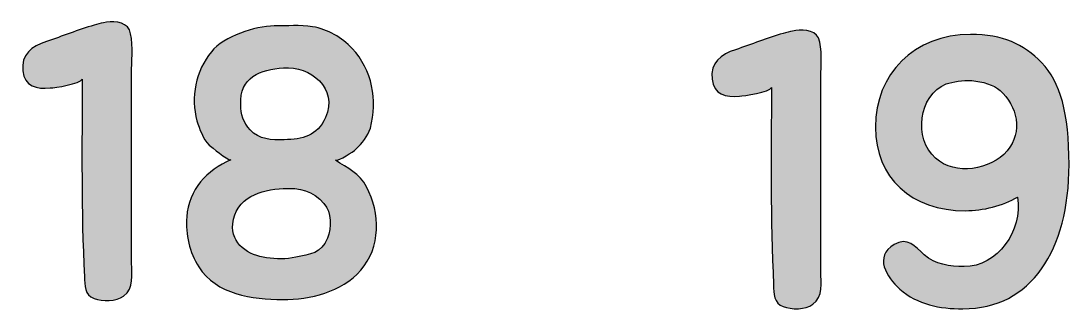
# Model space of a CAD drawing. Header units: millimetres. Extents: x 28 to 183, y 96 to 201.
# Drawn here: x 87.37 to 100.98, y 110.41 to 114.16 of the extents above; entities that cross this region are included whole.
import ezdxf

# ---------------------------------------------------------------- set-up
doc = ezdxf.new("R2010")
doc.units = ezdxf.units.MM
doc.header["$MEASUREMENT"] = 0
doc.layers.add('Layer 1', color=7, linetype='Continuous', lineweight=0)

# ---------------------------------------------------------------- blocks, each defined once
blk = doc.blocks.new('Block_0')
at = {"layer": 'Layer 1', "true_color": 0x010101, "transparency": 33554687}
h = blk.add_hatch(color=18, dxfattribs=at)
h.dxf.hatch_style = 2
edge = h.paths.add_edge_path()
edge.add_spline(control_points=[(88.438, 114.139), (88.537, 114.164), (88.72, 114.164), (88.774, 114.05), (88.828, 113.917), (88.804, 113.684), (88.804, 113.541), (88.804, 113.541), (88.804, 111.016), (88.804, 111.016), (88.804, 110.878), (88.838, 110.69), (88.7, 110.591), (88.606, 110.517), (88.423, 110.522), (88.315, 110.561), (88.196, 110.601), (88.191, 110.734), (88.191, 110.843), (88.146, 111.708), (88.161, 112.528), (88.161, 113.408), (88.141, 113.348), (87.801, 113.294), (87.746, 113.294), (87.573, 113.274), (87.41, 113.314), (87.39, 113.516), (87.366, 113.724), (87.504, 113.837), (87.697, 113.897), (87.904, 113.966), (88.107, 114.05), (88.315, 114.109), (88.359, 114.119), (88.398, 114.134), (88.438, 114.139)], knot_values=[0, 0, 0, 0, 1, 1, 1, 2, 2, 2, 3, 3, 3, 4, 4, 4, 5, 5, 5, 6, 6, 6, 7, 7, 7, 8, 8, 8, 9, 9, 9, 10, 10, 10, 11, 11, 11, 12, 12, 12, 12], degree=3, periodic=0)
h = blk.add_hatch(color=18, dxfattribs=at)
h.dxf.hatch_style = 2
edge = h.paths.add_edge_path()
edge.add_spline(control_points=[(89.677, 110.972), (89.553, 111.159), (89.504, 111.391), (89.519, 111.619), (89.549, 111.975), (89.781, 112.227), (90.092, 112.36), (90.038, 112.36), (89.845, 112.523), (89.81, 112.553), (89.731, 112.637), (89.687, 112.76), (89.652, 112.869), (89.569, 113.166), (89.637, 113.521), (89.84, 113.763), (90.008, 113.971), (90.404, 114.094), (90.655, 114.099), (90.824, 114.099), (90.992, 114.114), (91.155, 114.089), (91.357, 114.055), (91.535, 113.951), (91.669, 113.808), (91.931, 113.521), (92.005, 113.141), (91.906, 112.77), (91.871, 112.666), (91.802, 112.577), (91.718, 112.498), (91.683, 112.469), (91.501, 112.345), (91.451, 112.355), (91.609, 112.256), (91.767, 112.182), (91.856, 112.009), (92.039, 111.673), (92.039, 111.219), (91.782, 110.927), (91.53, 110.64), (91.125, 110.547), (90.764, 110.547), (90.374, 110.547), (89.904, 110.611), (89.677, 110.972)], knot_values=[0, 0, 0, 0, 1, 1, 1, 2, 2, 2, 3, 3, 3, 4, 4, 4, 5, 5, 5, 6, 6, 6, 7, 7, 7, 8, 8, 8, 9, 9, 9, 10, 10, 10, 11, 11, 11, 12, 12, 12, 13, 13, 13, 14, 14, 14, 15, 15, 15, 15], degree=3, periodic=0)
edge = h.paths.add_edge_path()
edge.add_spline(control_points=[(90.117, 111.53), (90.092, 111.268), (90.329, 111.115), (90.557, 111.09), (90.68, 111.07), (90.814, 111.07), (90.937, 111.095), (91.12, 111.134), (91.273, 111.144), (91.347, 111.342), (91.407, 111.481), (91.402, 111.683), (91.303, 111.792), (91.159, 111.965), (90.987, 111.999), (90.774, 111.989), (90.483, 111.975), (90.156, 111.876), (90.117, 111.53)], knot_values=[0, 0, 0, 0, 1, 1, 1, 2, 2, 2, 3, 3, 3, 4, 4, 4, 5, 5, 5, 6, 6, 6, 6], degree=3, periodic=0)
edge.add_line((90.117, 111.53), (90.117, 111.53))
edge = h.paths.add_edge_path()
edge.add_spline(control_points=[(90.221, 113.077), (90.226, 112.953), (90.25, 112.844), (90.344, 112.75), (90.458, 112.622), (90.626, 112.617), (90.784, 112.622), (91.026, 112.622), (91.214, 112.671), (91.323, 112.909), (91.491, 113.294), (91.125, 113.581), (90.779, 113.556), (90.473, 113.536), (90.206, 113.432), (90.221, 113.077)], knot_values=[0, 0, 0, 0, 1, 1, 1, 2, 2, 2, 3, 3, 3, 4, 4, 4, 5, 5, 5, 5], degree=3, periodic=0)
edge.add_line((90.221, 113.077), (90.221, 113.077))
h = blk.add_hatch(color=18, dxfattribs=at)
h.dxf.hatch_style = 2
edge = h.paths.add_edge_path()
edge.add_spline(control_points=[(97.393, 114.033), (97.492, 114.057), (97.675, 114.057), (97.729, 113.944), (97.784, 113.81), (97.759, 113.578), (97.759, 113.435), (97.759, 113.435), (97.759, 110.91), (97.759, 110.91), (97.759, 110.771), (97.794, 110.584), (97.655, 110.485), (97.561, 110.411), (97.378, 110.416), (97.27, 110.455), (97.151, 110.495), (97.146, 110.628), (97.146, 110.737), (97.102, 111.601), (97.117, 112.422), (97.117, 113.301), (97.097, 113.242), (96.756, 113.188), (96.701, 113.188), (96.528, 113.168), (96.366, 113.208), (96.346, 113.41), (96.321, 113.618), (96.459, 113.731), (96.652, 113.791), (96.86, 113.86), (97.062, 113.944), (97.27, 114.003), (97.314, 114.013), (97.354, 114.028), (97.393, 114.033)], knot_values=[0, 0, 0, 0, 1, 1, 1, 2, 2, 2, 3, 3, 3, 4, 4, 4, 5, 5, 5, 6, 6, 6, 7, 7, 7, 8, 8, 8, 9, 9, 9, 10, 10, 10, 11, 11, 11, 12, 12, 12, 12], degree=3, periodic=0)
h = blk.add_hatch(color=18, dxfattribs=at)
h.dxf.hatch_style = 2
edge = h.paths.add_edge_path()
edge.add_spline(control_points=[(98.786, 110.682), (98.613, 110.84), (98.445, 111.102), (98.712, 111.261), (98.885, 111.364), (98.983, 111.236), (99.102, 111.127), (99.25, 111.004), (99.433, 110.974), (99.621, 110.974), (100.056, 110.974), (100.382, 111.438), (100.317, 111.878), (100.125, 111.765), (99.863, 111.7), (99.64, 111.7), (98.934, 111.7), (98.469, 112.125), (98.469, 112.787), (98.469, 113.474), (98.968, 113.988), (99.705, 113.988), (100.125, 113.988), (100.391, 113.865), (100.629, 113.623), (100.871, 113.366), (100.985, 112.98), (100.985, 112.298), (100.985, 111.186), (100.495, 110.426), (99.606, 110.426), (99.305, 110.426), (99.018, 110.48), (98.786, 110.682)], knot_values=[0, 0, 0, 0, 1, 1, 1, 2, 2, 2, 3, 3, 3, 4, 4, 4, 5, 5, 5, 6, 6, 6, 7, 7, 7, 8, 8, 8, 9, 9, 9, 10, 10, 10, 11, 11, 11, 11], degree=3, periodic=0)
edge = h.paths.add_edge_path()
edge.add_spline(control_points=[(99.389, 113.346), (99.028, 113.203), (98.963, 112.634), (99.25, 112.382), (99.507, 112.15), (99.967, 112.229), (100.179, 112.476), (100.391, 112.723), (100.308, 113.064), (100.09, 113.262), (100.001, 113.336), (99.863, 113.376), (99.72, 113.39), (99.601, 113.395), (99.477, 113.376), (99.389, 113.346)], knot_values=[0, 0, 0, 0, 1, 1, 1, 2, 2, 2, 3, 3, 3, 4, 4, 4, 5, 5, 5, 5], degree=3, periodic=0)
edge.add_line((99.389, 113.346), (99.389, 113.346))
at = {"layer": 'Layer 1', "color": 18, "lineweight": 25, "true_color": 0x010101}
for points, knots in [([(88.438, 114.139), (88.537, 114.164), (88.72, 114.164), (88.774, 114.05), (88.828, 113.917), (88.804, 113.684), (88.804, 113.541), (88.804, 113.541), (88.804, 111.016), (88.804, 111.016), (88.804, 110.878), (88.838, 110.69), (88.7, 110.591), (88.606, 110.517), (88.423, 110.522), (88.315, 110.561), (88.196, 110.601), (88.191, 110.734), (88.191, 110.843), (88.146, 111.708), (88.161, 112.528), (88.161, 113.408), (88.141, 113.348), (87.801, 113.294), (87.746, 113.294), (87.573, 113.274), (87.41, 113.314), (87.39, 113.516), (87.366, 113.724), (87.504, 113.837), (87.697, 113.897), (87.904, 113.966), (88.107, 114.05), (88.315, 114.109), (88.359, 114.119), (88.398, 114.134), (88.438, 114.139)], [0, 0, 0, 0, 1, 1, 1, 2, 2, 2, 3, 3, 3, 4, 4, 4, 5, 5, 5, 6, 6, 6, 7, 7, 7, 8, 8, 8, 9, 9, 9, 10, 10, 10, 11, 11, 11, 12, 12, 12, 12]), ([(89.677, 110.972), (89.553, 111.159), (89.504, 111.391), (89.519, 111.619), (89.549, 111.975), (89.781, 112.227), (90.092, 112.36), (90.038, 112.36), (89.845, 112.523), (89.81, 112.553), (89.731, 112.637), (89.687, 112.76), (89.652, 112.869), (89.569, 113.166), (89.637, 113.521), (89.84, 113.763), (90.008, 113.971), (90.404, 114.094), (90.655, 114.099), (90.824, 114.099), (90.992, 114.114), (91.155, 114.089), (91.357, 114.055), (91.535, 113.951), (91.669, 113.808), (91.931, 113.521), (92.005, 113.141), (91.906, 112.77), (91.871, 112.666), (91.802, 112.577), (91.718, 112.498), (91.683, 112.469), (91.501, 112.345), (91.451, 112.355), (91.609, 112.256), (91.767, 112.182), (91.856, 112.009), (92.039, 111.673), (92.039, 111.219), (91.782, 110.927), (91.53, 110.64), (91.125, 110.547), (90.764, 110.547), (90.374, 110.547), (89.904, 110.611), (89.677, 110.972)], [0, 0, 0, 0, 1, 1, 1, 2, 2, 2, 3, 3, 3, 4, 4, 4, 5, 5, 5, 6, 6, 6, 7, 7, 7, 8, 8, 8, 9, 9, 9, 10, 10, 10, 11, 11, 11, 12, 12, 12, 13, 13, 13, 14, 14, 14, 15, 15, 15, 15]), ([(97.393, 114.033), (97.492, 114.057), (97.675, 114.057), (97.729, 113.944), (97.784, 113.81), (97.759, 113.578), (97.759, 113.435), (97.759, 113.435), (97.759, 110.91), (97.759, 110.91), (97.759, 110.771), (97.794, 110.584), (97.655, 110.485), (97.561, 110.411), (97.378, 110.416), (97.27, 110.455), (97.151, 110.495), (97.146, 110.628), (97.146, 110.737), (97.102, 111.601), (97.117, 112.422), (97.117, 113.301), (97.097, 113.242), (96.756, 113.188), (96.701, 113.188), (96.528, 113.168), (96.366, 113.208), (96.346, 113.41), (96.321, 113.618), (96.459, 113.731), (96.652, 113.791), (96.86, 113.86), (97.062, 113.944), (97.27, 114.003), (97.314, 114.013), (97.354, 114.028), (97.393, 114.033)], [0, 0, 0, 0, 1, 1, 1, 2, 2, 2, 3, 3, 3, 4, 4, 4, 5, 5, 5, 6, 6, 6, 7, 7, 7, 8, 8, 8, 9, 9, 9, 10, 10, 10, 11, 11, 11, 12, 12, 12, 12]), ([(98.786, 110.682), (98.613, 110.84), (98.445, 111.102), (98.712, 111.261), (98.885, 111.364), (98.983, 111.236), (99.102, 111.127), (99.25, 111.004), (99.433, 110.974), (99.621, 110.974), (100.056, 110.974), (100.382, 111.438), (100.317, 111.878), (100.125, 111.765), (99.863, 111.7), (99.64, 111.7), (98.934, 111.7), (98.469, 112.125), (98.469, 112.787), (98.469, 113.474), (98.968, 113.988), (99.705, 113.988), (100.125, 113.988), (100.391, 113.865), (100.629, 113.623), (100.871, 113.366), (100.985, 112.98), (100.985, 112.298), (100.985, 111.186), (100.495, 110.426), (99.606, 110.426), (99.305, 110.426), (99.018, 110.48), (98.786, 110.682)], [0, 0, 0, 0, 1, 1, 1, 2, 2, 2, 3, 3, 3, 4, 4, 4, 5, 5, 5, 6, 6, 6, 7, 7, 7, 8, 8, 8, 9, 9, 9, 10, 10, 10, 11, 11, 11, 11]), ([(90.221, 113.077), (90.226, 112.953), (90.25, 112.844), (90.344, 112.75), (90.458, 112.622), (90.626, 112.617), (90.784, 112.622), (91.026, 112.622), (91.214, 112.671), (91.323, 112.909), (91.491, 113.294), (91.125, 113.581), (90.779, 113.556), (90.473, 113.536), (90.206, 113.432), (90.221, 113.077)], [0, 0, 0, 0, 1, 1, 1, 2, 2, 2, 3, 3, 3, 4, 4, 4, 5, 5, 5, 5]), ([(99.389, 113.346), (99.028, 113.203), (98.963, 112.634), (99.25, 112.382), (99.507, 112.15), (99.967, 112.229), (100.179, 112.476), (100.391, 112.723), (100.308, 113.064), (100.09, 113.262), (100.001, 113.336), (99.863, 113.376), (99.72, 113.39), (99.601, 113.395), (99.477, 113.376), (99.389, 113.346)], [0, 0, 0, 0, 1, 1, 1, 2, 2, 2, 3, 3, 3, 4, 4, 4, 5, 5, 5, 5]), ([(90.117, 111.53), (90.092, 111.268), (90.329, 111.115), (90.557, 111.09), (90.68, 111.07), (90.814, 111.07), (90.937, 111.095), (91.12, 111.134), (91.273, 111.144), (91.347, 111.342), (91.407, 111.481), (91.402, 111.683), (91.303, 111.792), (91.159, 111.965), (90.987, 111.999), (90.774, 111.989), (90.483, 111.975), (90.156, 111.876), (90.117, 111.53)], [0, 0, 0, 0, 1, 1, 1, 2, 2, 2, 3, 3, 3, 4, 4, 4, 5, 5, 5, 6, 6, 6, 6])]:
    blk.add_open_spline(points, degree=3, knots=knots, dxfattribs=at)
at = {"layer": 'Layer 1'}
for points, knots in [([(88.438, 114.139), (88.537, 114.164), (88.72, 114.164), (88.774, 114.05), (88.828, 113.917), (88.804, 113.684), (88.804, 113.541), (88.804, 113.541), (88.804, 111.016), (88.804, 111.016), (88.804, 110.878), (88.838, 110.69), (88.7, 110.591), (88.606, 110.517), (88.423, 110.522), (88.315, 110.561), (88.196, 110.601), (88.191, 110.734), (88.191, 110.843), (88.146, 111.708), (88.161, 112.528), (88.161, 113.408), (88.141, 113.348), (87.801, 113.294), (87.746, 113.294), (87.573, 113.274), (87.41, 113.314), (87.39, 113.516), (87.366, 113.724), (87.504, 113.837), (87.697, 113.897), (87.904, 113.966), (88.107, 114.05), (88.315, 114.109), (88.359, 114.119), (88.398, 114.134), (88.438, 114.139)], [0, 0, 0, 0, 1, 1, 1, 2, 2, 2, 3, 3, 3, 4, 4, 4, 5, 5, 5, 6, 6, 6, 7, 7, 7, 8, 8, 8, 9, 9, 9, 10, 10, 10, 11, 11, 11, 12, 12, 12, 12]), ([(89.677, 110.972), (89.553, 111.159), (89.504, 111.391), (89.519, 111.619), (89.549, 111.975), (89.781, 112.227), (90.092, 112.36), (90.038, 112.36), (89.845, 112.523), (89.81, 112.553), (89.731, 112.637), (89.687, 112.76), (89.652, 112.869), (89.569, 113.166), (89.637, 113.521), (89.84, 113.763), (90.008, 113.971), (90.404, 114.094), (90.655, 114.099), (90.824, 114.099), (90.992, 114.114), (91.155, 114.089), (91.357, 114.055), (91.535, 113.951), (91.669, 113.808), (91.931, 113.521), (92.005, 113.141), (91.906, 112.77), (91.871, 112.666), (91.802, 112.577), (91.718, 112.498), (91.683, 112.469), (91.501, 112.345), (91.451, 112.355), (91.609, 112.256), (91.767, 112.182), (91.856, 112.009), (92.039, 111.673), (92.039, 111.219), (91.782, 110.927), (91.53, 110.64), (91.125, 110.547), (90.764, 110.547), (90.374, 110.547), (89.904, 110.611), (89.677, 110.972)], [0, 0, 0, 0, 1, 1, 1, 2, 2, 2, 3, 3, 3, 4, 4, 4, 5, 5, 5, 6, 6, 6, 7, 7, 7, 8, 8, 8, 9, 9, 9, 10, 10, 10, 11, 11, 11, 12, 12, 12, 13, 13, 13, 14, 14, 14, 15, 15, 15, 15]), ([(97.393, 114.033), (97.492, 114.057), (97.675, 114.057), (97.729, 113.944), (97.784, 113.81), (97.759, 113.578), (97.759, 113.435), (97.759, 113.435), (97.759, 110.91), (97.759, 110.91), (97.759, 110.771), (97.794, 110.584), (97.655, 110.485), (97.561, 110.411), (97.378, 110.416), (97.27, 110.455), (97.151, 110.495), (97.146, 110.628), (97.146, 110.737), (97.102, 111.601), (97.117, 112.422), (97.117, 113.301), (97.097, 113.242), (96.756, 113.188), (96.701, 113.188), (96.528, 113.168), (96.366, 113.208), (96.346, 113.41), (96.321, 113.618), (96.459, 113.731), (96.652, 113.791), (96.86, 113.86), (97.062, 113.944), (97.27, 114.003), (97.314, 114.013), (97.354, 114.028), (97.393, 114.033)], [0, 0, 0, 0, 1, 1, 1, 2, 2, 2, 3, 3, 3, 4, 4, 4, 5, 5, 5, 6, 6, 6, 7, 7, 7, 8, 8, 8, 9, 9, 9, 10, 10, 10, 11, 11, 11, 12, 12, 12, 12]), ([(98.786, 110.682), (98.613, 110.84), (98.445, 111.102), (98.712, 111.261), (98.885, 111.364), (98.983, 111.236), (99.102, 111.127), (99.25, 111.004), (99.433, 110.974), (99.621, 110.974), (100.056, 110.974), (100.382, 111.438), (100.317, 111.878), (100.125, 111.765), (99.863, 111.7), (99.64, 111.7), (98.934, 111.7), (98.469, 112.125), (98.469, 112.787), (98.469, 113.474), (98.968, 113.988), (99.705, 113.988), (100.125, 113.988), (100.391, 113.865), (100.629, 113.623), (100.871, 113.366), (100.985, 112.98), (100.985, 112.298), (100.985, 111.186), (100.495, 110.426), (99.606, 110.426), (99.305, 110.426), (99.018, 110.48), (98.786, 110.682)], [0, 0, 0, 0, 1, 1, 1, 2, 2, 2, 3, 3, 3, 4, 4, 4, 5, 5, 5, 6, 6, 6, 7, 7, 7, 8, 8, 8, 9, 9, 9, 10, 10, 10, 11, 11, 11, 11]), ([(90.221, 113.077), (90.226, 112.953), (90.25, 112.844), (90.344, 112.75), (90.458, 112.622), (90.626, 112.617), (90.784, 112.622), (91.026, 112.622), (91.214, 112.671), (91.323, 112.909), (91.491, 113.294), (91.125, 113.581), (90.779, 113.556), (90.473, 113.536), (90.206, 113.432), (90.221, 113.077)], [0, 0, 0, 0, 1, 1, 1, 2, 2, 2, 3, 3, 3, 4, 4, 4, 5, 5, 5, 5]), ([(99.389, 113.346), (99.028, 113.203), (98.963, 112.634), (99.25, 112.382), (99.507, 112.15), (99.967, 112.229), (100.179, 112.476), (100.391, 112.723), (100.308, 113.064), (100.09, 113.262), (100.001, 113.336), (99.863, 113.376), (99.72, 113.39), (99.601, 113.395), (99.477, 113.376), (99.389, 113.346)], [0, 0, 0, 0, 1, 1, 1, 2, 2, 2, 3, 3, 3, 4, 4, 4, 5, 5, 5, 5]), ([(90.117, 111.53), (90.092, 111.268), (90.329, 111.115), (90.557, 111.09), (90.68, 111.07), (90.814, 111.07), (90.937, 111.095), (91.12, 111.134), (91.273, 111.144), (91.347, 111.342), (91.407, 111.481), (91.402, 111.683), (91.303, 111.792), (91.159, 111.965), (90.987, 111.999), (90.774, 111.989), (90.483, 111.975), (90.156, 111.876), (90.117, 111.53)], [0, 0, 0, 0, 1, 1, 1, 2, 2, 2, 3, 3, 3, 4, 4, 4, 5, 5, 5, 6, 6, 6, 6])]:
    blk.add_open_spline(points, degree=3, knots=knots, dxfattribs=at)

msp = doc.modelspace()

# ---------------------------------------------------------------- block references
at = {"layer": 'Layer 1'}
msp.add_blockref('Block_0', (0, 0), dxfattribs=at)

doc.saveas('drawing.dxf')
